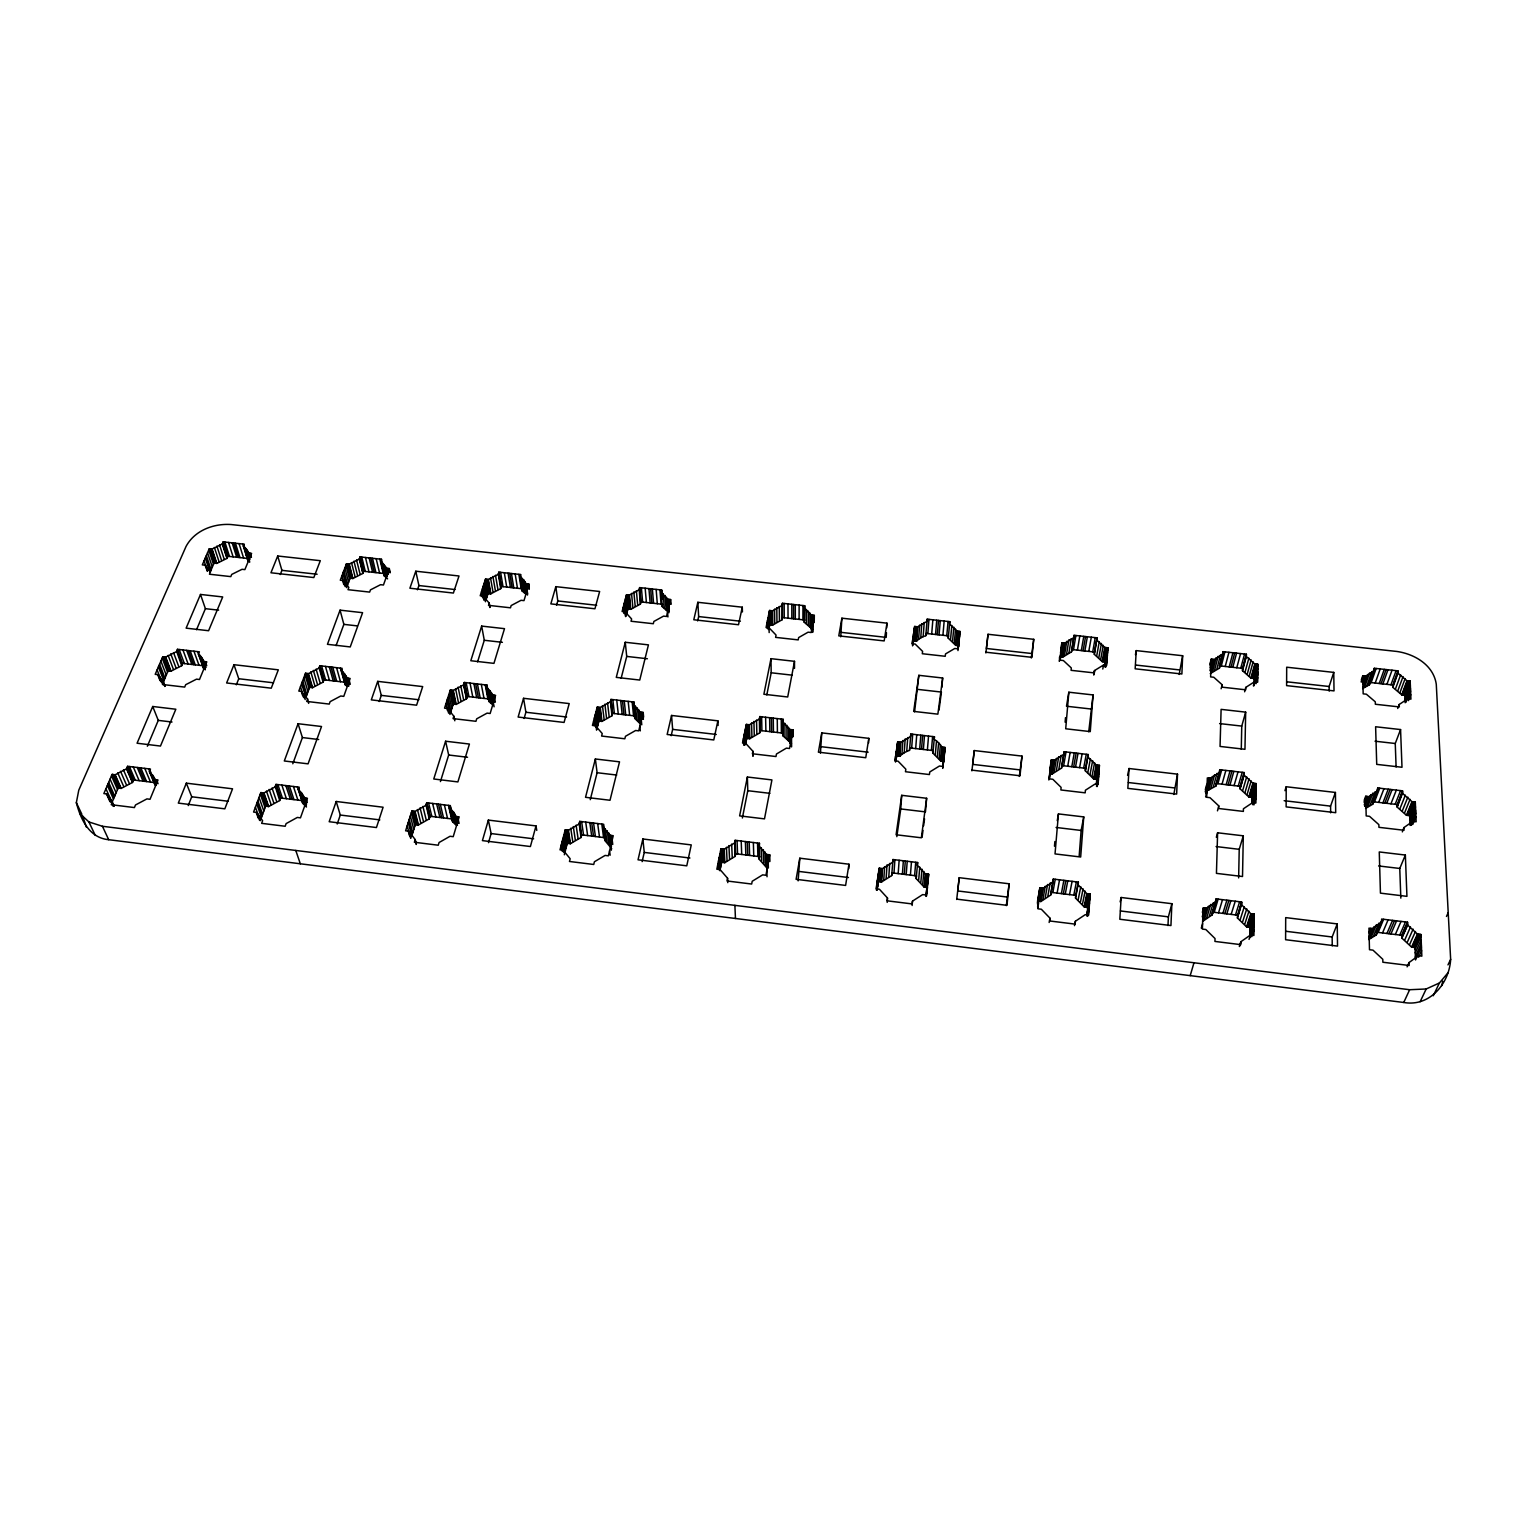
<?xml version="1.0" encoding="UTF-8"?>
<svg xmlns="http://www.w3.org/2000/svg" width="1527" height="1527" viewBox="0 0 1527 1527"><rect width="100%" height="100%" fill="white"/><g stroke="black" fill="none" stroke-linecap="round" stroke-linejoin="round"><path stroke-width="1.5" d="M799.098 619.389L799.136 605.112M798.144 880.869L799.804 858.193L848.955 864.206L848.802 868.634M802.916 619.809L802.973 605.532M1286.211 786.749L1286.135 806.886L1335.705 812.688L1335.419 792.456L1286.211 786.749L1284.951 790.662M812.669 629.487L804.214 622.252L804.5 606.849M804.576 620.344L804.71 605.723L782.416 603.28L781.958 605.532L772.547 610.819L769.551 610.495L766.077 627.521L769.093 627.845L776.06 635.06L775.601 637.37L798.201 639.889L798.64 637.58L808.107 632.178L811.123 632.522L814.311 615.419L811.314 615.095L804.29 607.994L804.71 605.723M806.39 623.741L806.485 609.483M808.298 625.44L808.413 611.182M809.902 627.311L810.016 613.052M811.181 629.334L811.314 615.095M811.639 629.391L811.772 615.133M812.402 632.388L812.803 615.247M812.879 632.083L812.975 622.615M813.757 622.482L813.834 615.362M814.006 621.489L814.063 616.755M814.235 622.539L814.311 615.419M1249.754 937.807L1249.926 927.233L1254.221 914.1L1250.804 913.68L1241.566 904.805L1241.623 901.999L1216.141 898.888L1212.152 914.883L1202.665 921.411L1206.502 908.26L1216.065 901.693L1216.141 898.888M1215.969 784.763L1219.787 769.723L1244.123 772.547L1244.066 775.105L1252.884 783.198L1256.167 783.58L1252.045 797.285L1251.968 802.095L1256.091 788.409M1210.262 673.598L1219.405 668.177L1223.108 651.666L1246.395 654.224L1246.356 656.572L1254.793 663.978L1257.943 664.321L1253.915 682.874L1257.866 668.75M1254.221 914.1L1253.915 935.459L1250.46 935.02L1240.859 941.739L1239.447 946.072M1256.167 783.58L1255.881 803.03L1252.579 802.648L1243.417 808.776L1243.36 811.41L1218.699 808.508L1218.756 805.874L1209.976 797.667L1206.693 797.285L1207.323 777.911L1210.587 778.293L1219.71 772.299L1219.787 769.723M1257.943 664.321L1257.675 682.13L1254.507 681.767L1245.765 687.398L1244.639 691.788M820.438 753.155L821.774 732.884L868.806 738.343L868.596 742.943M1240.859 941.739L1240.802 944.64L1214.938 941.434L1215.034 938.551L1205.834 929.523L1202.398 929.103L1203.085 907.859L1206.502 908.26M1245.765 687.398L1245.708 689.803L1222.115 687.169L1222.173 684.764L1213.755 677.244L1210.625 676.9L1211.197 659.168L1214.309 659.511L1223.032 654.014L1223.108 651.666M1243.302 835.823L1242.52 876.517L1216.446 873.368L1217.611 832.788L1243.302 835.823L1239.218 849.317L1238.645 877.91M1245.669 712.136L1244.963 749.299L1220.054 746.436L1221.104 709.368L1245.669 712.136L1241.756 726.088L1241.279 749.242M1249.926 927.233L1246.528 926.813L1237.404 917.975L1241.623 901.999M1252.045 797.285L1248.8 796.903L1240.077 788.848L1240.134 786.29L1216.007 783.485M1253.972 678.446L1250.88 678.103L1242.501 670.735L1242.558 668.387L1219.462 665.829M840.728 636.835L841.892 618.187L886.958 623.15L886.71 627.883M1208.945 778.102L1205.261 791.826L1215.931 786.042L1216.007 783.885M1167.983 925.553L1168.384 916.849L1171.877 903.698L1121.162 897.494L1120.15 901.884M1173.824 794.498L1177.508 774.151L1129.045 768.52L1127.575 775.392M1179.168 674.438L1182.661 655.732L1136.26 650.617L1135.439 654.663M1171.877 903.698L1170.942 925.553L1119.825 919.254L1121.162 897.494M1177.508 774.151L1176.649 794.078L1127.842 788.371L1129.045 768.52M1182.661 655.732L1181.879 673.999L1135.153 668.807L1136.26 650.617M886.462 632.636L886.194 637.37L841.511 632.407M876.498 890.279L876.88 883.656M876.899 888.943L877.414 880.106M877.872 876.88L877.128 890.165L878.388 881.537L881.652 881.938L891.692 875.582L892.073 872.871L916.524 875.868L916.162 878.579L924.179 887.168L927.462 887.569L926.355 896.234L927.576 882.988M877.643 886.633L878.407 873.349M878.14 883.121L879.151 868.233L882.453 868.634L892.589 862.259L892.971 859.529L917.651 862.526L916.162 878.579M878.903 881.594L879.667 868.29M880.029 881.728L880.812 868.424M881.155 881.881L881.938 868.558M881.652 881.938L882.453 868.634M883.77 879.934L884.591 866.63M886.156 878.197L886.996 864.874M895.318 760.675L895.624 756.094M895.509 762.03L896.311 751.379M895.776 761.4L896.998 746.684M887.206 902.4L887.492 898.01L879.457 889.268L876.116 888.848L879.151 868.233M888.809 876.746L889.687 863.404M896.578 757.277L897.475 743.458M896.101 760.484L897.685 741.988L900.854 742.351L910.493 736.529L910.836 734.029L934.448 736.758L932.902 753.097L940.613 760.942L943.762 761.305L943.571 762.756M897.284 755.884L898.181 742.046M898.353 755.999L899.269 742.179M899.441 756.132L900.357 742.294M891.692 875.582L892.971 859.529M896.788 755.827L899.918 756.189L900.854 742.351M899.918 756.189L901.923 754.357L902.877 740.519M893.982 873.1L894.898 859.758M901.923 754.357L904.213 752.773L905.167 738.934M900.758 808.947L901.713 795.319L926.641 798.277L925.457 811.887L900.758 808.947L896.826 836.662M912.421 644.127L912.745 639.393M912.535 645.883L913.585 633.724M914.463 627.826L913.031 644.986L914.654 626.471L917.689 626.814L926.87 621.451L927.194 619.179L949.832 621.661L948.229 638.171L955.654 645.348L958.67 645.692L958.498 647.028L960.063 631.491L957.009 631.147L949.527 623.951L949.832 621.661M914.119 640.748L915.131 626.528M898.181 873.616L899.136 860.274M904.213 752.773L906.733 751.437L907.725 737.579M915.15 640.863L916.162 626.643M916.181 640.977L917.212 626.757M913.642 640.691L916.658 641.035L917.689 626.814M906.733 751.437L909.481 750.387L910.836 734.029M1050.786 893.696L1053.286 879.056L1078.348 882.11L1078.138 884.877L1086.785 893.619L1090.163 894.039L1086.804 916.028L1089.534 902.877M1060.062 656.934L1062.639 657.221L1071.534 651.819L1074.092 635.308L1097.035 637.828L1096.863 640.137L1104.823 647.448L1107.915 647.792L1104.937 666.306L1107.609 652.144M1090.163 894.039L1088.656 915.074L1085.258 914.654L1075.371 921.258L1074.493 925.629M1096.214 765.027L1099.44 765.39L1098.066 784.573L1094.802 784.191L1085.392 790.242L1085.182 792.837L1060.883 789.974L1061.112 787.398L1052.847 779.285L1049.622 778.904L1051.339 759.816L1054.546 760.179L1063.937 754.281L1064.147 751.742L1088.121 754.51L1087.93 757.048L1096.214 765.027L1093.542 778.789L1096.749 779.152L1096.405 783.905L1099.096 770.162M1107.915 647.792L1106.655 665.352L1103.544 665.008L1094.535 670.544L1093.809 674.571M916.658 641.035L918.567 639.355L919.617 625.135M902.381 874.131L903.373 860.789M911.657 748.115L912.688 734.258M918.567 639.355L920.743 637.885L921.793 623.665M914.578 711.849L918.834 675.316L942.674 678.007L941.835 687.379M904.289 874.36L905.301 861.037M920.743 637.885L923.148 636.664L924.236 622.443M1075.371 921.258L1075.142 924.121L1049.698 920.972L1049.946 918.128L1041.338 909.233L1037.959 908.813L1039.83 887.874L1043.189 888.294L1053.038 881.823L1053.286 879.056M1094.535 670.544L1094.363 672.911L1071.095 670.334L1071.305 667.948L1063.384 660.542L1060.272 660.198L1061.857 642.714L1064.93 643.039L1073.882 637.618L1074.092 635.308M1083.75 816.907L1080.677 857.01L1055.023 853.917L1058.44 813.91L1083.75 816.907L1081.135 830.459L1079.15 856.284M1093.065 694.938L1090.259 731.605L1065.712 728.78L1068.843 692.208L1093.065 694.938L1088.732 731.777M906.198 874.608L907.229 861.266M915.685 748.574L916.734 734.716M923.148 636.664L925.782 635.69L927.194 619.179M1087.434 907.248L1084.094 906.828L1075.523 898.124L1075.752 895.376L1050.9 892.322L1050.671 895.07L1040.899 901.522L1037.577 901.102L1039.83 887.874M1093.542 778.789L1085.334 770.83L1085.525 768.31L1061.78 765.561L1061.57 768.081L1052.256 773.96L1049.564 773.655M1105.262 661.955L1102.208 661.611L1094.325 654.339L1094.496 652.029L1071.725 649.509M927.843 633.61L928.97 619.37M919.693 749.051L920.8 735.193M910.416 875.124L911.466 861.782M921.525 749.261L922.632 735.403M931.699 634.029L932.863 619.79M923.358 749.471L924.484 735.613M912.134 905.492L912.497 901.121L922.671 894.593L926.011 894.994L928.702 874.284L925.362 873.883L917.288 865.275L917.651 862.526M914.616 875.639L915.723 862.297M935.555 634.468L936.738 620.229M927.385 749.929L928.55 736.09M937.311 634.659L938.513 620.42M939.067 634.85L940.269 620.611M918.643 880.392L919.788 867.088M1054.47 846.206L1054.871 841.53M1065.121 722.176L1065.502 717.633M931.413 750.406L932.615 736.548M920.819 882.453L921.984 869.149M942.923 635.27L944.163 621.031M922.671 884.725L923.854 871.421M935.288 754.758L936.509 740.919L934.123 739.259L934.448 736.758M924.179 887.168L925.362 873.883M946.778 635.709L948.057 621.47M924.694 887.225L925.896 873.94M937.368 756.628L938.628 742.809L936.509 740.919M925.82 887.359L927.023 874.074M1059.471 658.252L1059.585 656.896M926.087 896.406L926.698 889.802M926.946 887.511L928.168 874.227M926.813 892.703L928.702 874.284M939.162 758.69L940.422 744.871L938.628 742.809M950.519 639.698L951.836 625.478M940.613 760.942L941.892 747.123L940.422 744.871M941.09 761L942.388 747.18M952.524 641.416L953.86 627.196M942.178 761.114L943.476 747.314M954.241 643.306L955.597 629.086M942.789 767.566L944.583 747.428M942.77 768.386L944.889 748.955M943.762 761.305L945.079 747.486L941.892 747.123M955.654 645.348L957.009 631.147M956.131 645.406L957.486 631.205M957.162 645.52L958.536 631.319M958.192 645.635L959.586 631.434M957.963 650.597L959.49 635.805M1006.312 905.606L1009.137 883.789L959.223 877.681L956.704 899.479M1019.33 776.422L1022.002 756.094L974.264 750.559L971.916 770.868M1031.279 658.003L1033.741 639.317L988.026 634.278L985.869 652.964M1009.137 883.789L1006.98 905.339L956.685 899.136M1022.002 756.094L1020.017 775.754L971.935 770.142M1033.741 639.317L1031.928 657.335L985.888 652.22M959.223 877.681L957.715 890.947L1007.171 897.036M974.264 750.559L972.68 764.378L1019.998 769.894M988.026 634.278L986.385 648.479L1031.737 653.518M945.079 747.486L942.636 766.401L939.429 766.02L929.752 771.975L929.409 774.552L905.473 771.727L905.835 769.188L898.105 761.19L894.917 760.828L897.685 741.988M960.063 631.491L957.811 648.822L954.757 648.479L945.518 653.938L945.213 656.286L922.289 653.728L922.613 651.38L915.169 644.07L912.115 643.745L914.654 626.471M912.497 901.121L912.115 903.927L887.092 900.815L887.492 898.01M926.641 798.277L921.354 837.789L896.101 834.754L901.713 795.319M942.674 678.007L937.864 714.159L913.68 711.391L918.834 675.316M932.902 753.097L933.226 750.616L909.825 747.906L909.481 750.387M948.229 638.171L948.534 635.9L926.106 633.419L925.782 635.69M922.06 837.35L922.995 830.402M923.606 825.783L924.541 818.835M939.029 710.074L941.415 692.075L917.765 689.383M848.955 864.206L845.614 885.431L796.101 879.323L799.804 858.193M868.806 738.343L865.752 757.716L818.396 752.181L821.774 732.884M886.958 623.15L884.171 640.92L838.781 635.881L841.892 618.187M1059.204 661.229L1059.853 657.183M1060.502 653.136L1061.857 642.714M1059.776 659.511L1062.334 642.752M1059.662 660.867L1060.941 652.793M1061.112 657.049L1063.384 642.867M1062.162 657.183L1064.453 643.001M1062.639 657.221L1064.93 643.039M1064.472 655.522L1066.762 641.34M1066.59 654.052L1068.9 639.851M1049.698 770.486L1051.339 759.816M1068.957 652.812L1071.286 638.61M1049.774 771.44L1050.9 764.569M1048.973 778.484L1051.836 759.873M1048.839 779.973L1050.347 770.83M1050.671 773.769L1052.943 760.007M1071.534 651.819L1074.054 635.671M1051.759 773.903L1054.05 760.122M1052.256 773.96L1054.546 760.179M1073.5 649.7L1075.886 635.499M1054.164 772.108L1056.474 758.327M1068.843 692.208L1066.495 706.237L1090.488 708.948M1056.379 770.505L1058.707 756.705M1077.413 650.139L1079.818 635.938M1058.86 769.15L1061.208 755.35M1037.425 902.724L1039.696 889.497M1037.482 904.079L1039.372 893.085M1038.093 901.178L1040.364 887.95M1037.616 906.523L1039.047 896.673M1061.742 765.943L1064.147 751.742M1081.326 650.578L1083.769 636.358M1037.673 907.935L1038.436 903.545M1061.57 768.081L1064.033 753.002M1039.238 901.312L1041.509 888.084M1083.101 650.769L1085.563 636.568M1063.632 765.771L1066.018 751.971M1040.383 901.445L1042.674 888.237M1040.899 901.522L1043.189 888.294M1084.876 650.96L1087.358 636.759M1042.922 899.498L1045.232 886.252M1057.257 820.686L1058.44 813.91M1067.717 766.249L1070.141 752.448M1045.232 897.723L1047.56 884.477M1088.789 651.399L1091.309 637.198M1047.827 896.254L1050.194 882.988M1071.801 766.726L1074.244 752.926M1092.721 651.838L1095.241 637.637M1050.671 895.07L1053.076 881.384M1073.653 766.936L1076.134 753.135M1094.458 652.392L1097.035 637.828M1094.325 654.339L1096.959 638.992M1052.847 892.57L1055.233 879.285M1075.504 767.146L1078.005 753.345M1096.71 655.885L1099.268 641.684M1093.79 674.934L1094.515 670.907M1049.144 922.48L1049.946 918.128M1098.829 657.622L1101.425 643.44M1079.589 767.623L1082.128 753.823M1057.104 893.085L1059.547 879.819M1100.681 659.53L1103.277 645.367M759.453 843.267L758.938 845.958L766.459 854.433L769.742 854.834L765.943 875.257L762.641 874.856L752.2 881.27L751.666 884.038L727.024 880.984L727.577 878.235L720.095 869.607L716.831 869.207L720.973 848.878L724.218 849.279L734.602 842.98L735.136 840.308L759.453 843.267L759.263 859.357L766.726 867.794L768.348 868.004L768.1 854.643M783.084 719.274L782.607 721.737L789.879 729.486L793.009 729.849L789.535 748.497L786.386 748.135L776.46 754.014L775.983 756.533L752.391 753.765L752.906 751.246L745.691 743.363L742.542 743L746.321 724.428L749.452 724.791L759.32 719.045L759.816 716.583L783.084 719.274L782.95 734.411M1102.208 661.611L1104.823 647.448M1102.685 661.668L1105.3 647.486M1083.674 768.1L1086.251 754.3M1103.735 661.783L1106.369 647.62M1102.78 669.036L1103.544 665.008M1061.38 893.6L1063.861 880.335M1104.784 661.897L1107.438 647.734M1085.43 769.57L1088.121 754.51M1105.166 663.31L1107.819 649.147M1085.334 770.83L1087.949 756.648M1105.109 667.299L1107.38 655.159M1105.663 665.982L1107.19 657.908M1063.307 893.849L1065.808 880.583M1105.834 666.994L1106.96 660.943M791.482 743.534L782.721 735.632L783.179 733.17L760.122 730.498L759.816 716.583M804.214 622.252L804.634 620L782.511 617.557L782.072 619.79L772.738 625.058L769.761 624.734L769.551 610.495M1087.835 772.509L1090.431 758.728M1065.254 894.078L1067.774 880.812M794.498 661.325L787.703 696.98L763.882 694.251L770.982 658.671L794.498 661.325L794.498 668.368M1090.049 774.418L1092.664 760.637M76.35 802.668L78.774 790.165L186.046 546.437C194.616 530.442 213.57 523.379 230.997 524.524L1396.823 651.456C1414.594 653.976 1433.529 665.104 1436.277 684.268L1450.65 959.376C1449.314 983.503 1429.749 1007.095 1403.752 1002.476L108.684 839.697C89.31 837.922 80.607 819.331 76.35 802.668L81.847 814.254M1091.958 776.518L1094.611 762.756M1069.53 894.612L1072.088 881.346M1094.038 778.846L1096.71 765.084M1095.145 778.961L1097.818 765.218M1096.252 779.094L1098.944 765.332M1073.805 895.127L1076.401 881.862M1096.634 780.641L1099.44 765.39M1096.501 786.386L1098.867 773.464M1096.844 785.603L1098.638 776.46M1075.714 895.795L1078.348 882.11M1097.054 786.615L1098.409 779.763M742.37 818.014L747.791 790.7L747.371 777.014L771.918 779.915L764.493 818.873L739.622 815.876L747.371 777.014M766.802 694.938L771.192 672.777L770.982 658.671M720.973 848.878L721.641 862.259L724.867 862.66L735.155 856.399L735.69 853.727L759.778 856.666M746.321 724.428L746.76 738.324L749.852 738.667L759.644 732.941L760.122 730.498M1075.523 898.124L1078.253 883.503M1441.793 985.602L1442.671 981.155M1078.119 899.957L1080.772 886.729M1080.448 902.056L1083.101 888.829M719.923 870.753L721.641 862.259M746.76 738.324L745.825 742.924L745.386 729.047M768.921 628.952L769.761 624.734M1082.433 904.347L1085.124 891.138M1084.094 906.828L1086.785 893.619M1084.609 906.885L1087.319 893.696M1085.754 907.038L1088.484 893.829M1086.919 907.172L1089.648 893.982M1087.319 908.87L1090.049 895.662M1087.052 912.44L1089.801 899.269M1087.472 914.921L1089.305 906.16M1087.663 916.353L1089.037 909.787M717.881 720.839L713.777 739.946L667.146 734.487L671.556 715.457L717.881 720.839L718.11 725.459M742.275 607.192L738.514 624.734L693.792 619.771L697.839 602.306L742.275 607.192L742.427 611.945M642.123 861.629L644.26 852.41L642.867 838.991L691.254 844.908L686.768 865.828L638.038 859.816L642.867 838.991M671.174 735.69L672.643 729.372L671.556 715.457M697.648 620.916L698.66 616.564L697.839 602.306M633.934 702.038L633.323 704.462L640.118 712.116L643.191 712.479L638.725 730.86L635.614 730.498L625.459 736.3L624.829 738.782L601.619 736.052L602.249 733.571L595.53 725.802L592.438 725.44L597.21 707.135L600.283 707.497L610.38 701.809L611.01 699.404L633.934 702.038L634.392 706.696M661.649 590.014L661.096 592.247L667.681 599.252L670.639 599.577L666.535 616.45L663.558 616.125L653.88 621.451L653.308 623.722L631.033 621.241L631.624 618.969L625.097 611.85L622.119 611.525L626.509 594.709L629.448 595.034L639.088 589.823L639.66 587.609L661.649 590.014L661.974 594.098M604.768 840.404L605.417 837.769L581.692 834.849L581.023 837.502L570.487 843.668L567.3 843.267L565.219 829.829L568.426 830.211L579.077 824.026L579.745 821.373L603.68 824.294L604.768 840.404L611.716 848.726M638.916 709.94L640.271 723.855L634.736 718.415L635.327 715.991L612.594 713.357L611.01 699.404M666.516 597.248L667.585 611.525L662.203 606.543L662.756 604.31L640.939 601.905L639.66 587.609M1210.186 663.214L1211.197 659.168M1210.128 664.589L1211.159 660.542M1210.167 665.276L1211.674 659.225M1210.033 667.623L1211.045 663.577M1209.938 670.658L1212.762 659.34M1210.758 671.575L1213.831 659.454M1210.739 673.655L1214.309 659.511M590.262 799.671L597.114 772.719L595.358 758.976L619.523 761.839L610.017 800.263L585.528 797.304L595.358 758.976M621.145 678.274L626.719 656.419L625.268 642.275L648.441 644.871L639.756 680.049L616.278 677.377L625.268 642.275M597.21 707.135L598.928 721.068L601.962 721.412L611.983 715.762L612.594 713.357M626.509 594.709L627.902 609.006L630.823 609.33L640.386 604.119L640.939 601.905M1212.495 671.937L1216.084 657.774M1214.538 670.429L1218.145 656.286M1216.847 669.17L1220.474 655.007M1219.462 666.211L1223.089 652.029M1219.405 668.177L1223.07 652.831M1221.276 666.039L1224.921 651.857M564.341 854.776L567.3 843.267M598.928 721.068L596.561 730.154L594.824 716.258M627.902 609.006L626.089 616.049L624.658 601.772M565.219 829.829L560.008 849.852L563.234 850.253L570.163 858.747L569.476 861.476L593.736 864.473L594.404 861.762L605.112 855.425L608.357 855.826L613.243 835.708L610.017 835.307L603.031 826.947M1225.227 666.478L1228.93 652.315M1221.123 688.772L1222.173 684.764M1229.197 666.917L1232.919 652.754M1231.01 667.108L1234.751 652.945M1232.804 667.318L1236.565 653.136M1236.775 667.757L1240.573 653.575M1205.337 789.574L1206.559 785.012M1205.834 790.604L1207.055 786.042M1205.776 792.112L1207.017 787.569M1205.738 793.639L1206.96 789.077M1206.387 791.94L1210.071 778.236M1205.624 796.96L1206.845 792.418M1206.884 791.998L1210.587 778.293M1240.745 668.196L1244.581 654.033M1208.716 790.127L1212.419 776.403M535.996 825.916L530.403 846.531L482.417 840.613L488.354 820.094L535.996 825.916L536.779 830.402M1242.558 668.75L1246.395 654.224M1242.539 669.551L1246.376 655.407M1242.501 670.735L1246.356 656.209M1210.854 788.486L1214.576 774.762M1213.278 787.111L1217.019 773.387M1245.001 672.281L1248.876 658.137M1215.931 786.042L1219.729 771.898M1247.254 674.056L1251.147 659.912M1217.897 783.695L1221.676 769.952M1249.22 676.003L1253.133 661.859M1250.88 678.103L1254.793 663.978M1251.357 678.16L1255.289 664.035M1222.039 784.191L1225.857 770.429M1252.426 678.274L1256.358 664.15M1253.495 678.389L1257.446 664.264M1217.477 810.837L1218.756 805.874M1253.953 679.82L1257.904 665.696M1253.381 685.795L1254.507 681.767M1226.181 784.668L1230.037 770.925M1253.877 685.852L1257.828 671.804M1254.965 683.275L1257.809 673.197M1255.518 682.645L1257.79 674.59M1256.034 683.695L1257.733 677.644M1228.052 784.878L1231.945 771.135M1229.941 785.107L1233.835 771.364M1216.332 837.273L1217.611 832.788M488.506 842.656L491.121 833.57L488.354 820.094M524.105 718.473L525.899 712.25L523.551 698.297L569.208 703.584L564.074 722.443L518.13 717.06L523.551 698.297M556.572 605.246L557.794 600.951L555.828 586.654L599.634 591.483L594.938 608.777L550.846 603.89L555.828 586.654M1234.083 785.584L1238.034 771.841M1238.244 786.061L1242.214 772.318M1202.36 912.306L1203.62 907.916M1202.245 916.83L1204.803 908.05M1240.115 786.691L1244.123 772.547M1240.096 787.569L1244.085 773.826M1240.077 788.447L1244.085 774.704M1240.077 788.848L1244.066 775.105M1203.41 916.963L1205.967 908.202M1201.291 928.111L1202.57 923.759M1204.574 919.349L1208.43 906.198M1242.673 790.547L1246.7 776.823M1206.826 917.574L1210.701 904.404M1190.201 975.638L1193.98 962.773M1245.02 792.475L1249.067 778.751M1209.365 916.066L1213.24 902.896M1247.063 794.594L1251.147 780.889M1212.19 913.47L1216.141 899.327M1212.171 914.444L1216.084 901.254M1212.152 914.883L1216.065 901.693M1214.194 912.325L1218.126 899.136M1248.8 796.903L1252.884 783.198M1249.315 796.96L1253.4 783.256M1250.422 797.094L1254.526 783.389M416.356 844.049L415.21 839.583L408.797 831.203L405.609 830.803L411.87 811.066L415.039 811.448L425.918 805.34L426.739 802.725L450.293 805.607L449.511 808.222L453.443 811.925L456.516 825.458L452.603 821.755L449.892 806.905M463.635 684.84L453.29 690.433L450.274 690.089L453.233 704.062L456.229 704.405L466.479 698.832L463.635 684.84L464.38 682.454L486.96 685.069L486.235 687.455L490.072 690.853L492.687 704.825L488.888 701.447L488.621 694.766M520.592 574.534L519.924 576.729L523.627 579.84L525.88 594.156L522.196 591.044L522.845 588.849L501.333 586.483L498.909 572.148L520.592 574.534L521.451 581.004M1251.548 797.209L1255.652 783.523M1252.025 798.774L1256.148 785.088M1218.527 912.86L1222.516 899.67M1252.598 803.145L1256.034 791.75M1252.579 804.653L1256.015 793.277M1253.247 803.889L1255.996 794.784M1253.877 804.958L1255.938 798.144M1222.879 913.394L1226.887 900.205M1224.845 913.623L1228.872 900.434M1226.811 913.871L1230.857 900.682M440.425 781.576L448.671 755.006L445.598 741.225L469.419 744.05L457.89 781.919L433.763 778.999L445.598 741.225M477.588 661.859L484.288 640.271L481.654 626.089L504.502 628.666L493.946 663.367L470.812 660.733L481.654 626.089M411.87 811.066L415.325 824.58L418.455 824.962L429.221 818.892L430.041 816.277L426.739 802.725M466.479 698.832L467.224 696.446L464.38 682.454M498.909 572.148L498.222 574.343L488.373 579.497L485.471 579.172L488.029 593.488L490.911 593.793L500.665 588.678L501.333 586.483M1231.144 914.406L1235.248 901.216M415.21 839.583L414.371 842.255L438.249 845.214L439.07 842.522L450.026 836.281L453.214 836.681L459.169 816.85L455.981 816.468L453.443 811.925M450.274 690.089L444.548 708.146L447.583 708.509L453.824 716.163L453.061 718.606L475.947 721.298L476.691 718.835L487.094 713.128L490.148 713.491L495.588 695.339L492.553 694.995L490.072 690.853M485.471 579.172L480.203 595.759L483.143 596.084L489.213 603.108L488.506 605.36L510.476 607.803L511.163 605.551L521.051 600.302L523.99 600.626L528.991 583.963L526.071 583.638L523.627 579.84M1235.496 914.94L1239.638 901.751M415.325 824.58L411.756 835.918L408.263 822.442M453.233 704.062L449.969 714.445L446.972 700.492M488.029 593.488L485.834 600.435L483.257 586.139M1237.462 915.608L1241.604 902.438M1237.443 916.582L1241.585 903.411M1237.404 917.975L1241.566 904.366M1240.134 919.846L1244.314 906.694M1242.577 921.964L1246.795 908.813M1244.734 924.293L1248.971 911.161M1239.447 946.53L1240.84 942.197M1246.528 926.813L1250.804 913.68M1247.063 926.87L1251.338 913.757M1248.227 927.023L1252.503 913.89M1249.41 927.156L1253.686 914.043M1329.196 691.12L1329.139 686.501L1333.758 672.395L1286.688 667.204L1286.612 685.623L1334.025 690.891L1333.758 672.395M1249.907 928.874L1254.201 915.761M1249.849 932.501L1254.144 919.407M1249.792 936.146L1254.087 923.072M1249.029 939.372L1254.068 924.732M1250.46 937.292L1254.049 926.412M1251.835 936.605L1253.991 930.077M337.219 823.988L340.292 815.036L336.188 801.484L383.105 807.229L376.444 827.539L329.183 821.717L336.188 801.484M379.173 701.523L381.273 695.377L377.703 681.366L422.693 686.596L416.585 705.188L371.309 699.881L377.703 681.366M417.444 589.785L418.913 585.547L415.783 571.213L458.997 575.984L453.385 593.049L409.904 588.219L415.783 571.213M1361.34 679.897L1362.733 675.869L1365.901 676.213L1374.376 670.639L1374.3 668.272L1397.949 670.868L1398.026 673.254L1406.978 680.756L1410.165 681.099L1410.929 699.156L1407.722 698.793L1399.228 704.481L1397.72 708.49M1361.13 681.977L1363.229 675.927M1362.218 682.092L1364.317 676.041M1363.306 682.206L1365.405 676.175M1363.096 684.287L1365.901 676.213M1367.581 674.476L1362.657 688.582L1369.414 684.764L1374.376 670.639M1364.642 687.055L1369.566 672.949M1366.894 685.776L1371.838 671.67M1369.356 682.779L1374.3 668.272M1369.375 683.581L1374.338 669.456M1369.395 684.401L1374.376 670.277M1371.17 682.607L1376.151 668.463M1330.666 812.841L1330.571 806.122L1335.419 792.456M1375.197 683.046L1380.217 668.921M381.502 559.264L380.719 561.421L386.426 568.254L389.309 568.578L383.449 585.013L380.567 584.688L370.45 589.88L369.649 592.094L348.003 589.689L348.824 587.456L343.174 580.527L340.292 580.222L346.419 563.845L349.282 564.15L359.322 559.073L360.124 556.916L381.502 559.264L382.342 563.692M302.022 793.448L304.312 797.915L307.423 798.297L300.456 817.842L297.307 817.441L286.122 823.607L285.167 826.26L261.632 823.339L262.625 820.705L256.708 812.44L253.577 812.059L260.85 792.589L263.961 792.971L275.089 786.959L276.043 784.382L299.254 787.207L298.319 789.783L302.022 793.448L306.431 807.019L302.747 803.374L298.777 788.486M303.93 697.591L301.812 691.464L298.815 691.101L305.476 673.292L308.454 673.636L319.009 668.12L319.887 665.753L342.143 668.33L341.285 670.697L343.251 672.262L347.106 686.291L345.159 684.726L345.865 682.741M387.591 578.848L384.117 575.774L384.499 574.686M1379.225 683.485L1384.264 669.36M1381.057 683.695L1386.115 669.57M1382.889 683.905L1387.967 669.761M1386.917 684.344L1392.032 670.219M292.802 763.767L302.403 737.56L298.07 723.722L321.529 726.508L308.072 763.844L284.308 760.98L298.07 723.722M336.055 645.654L343.861 624.371L340.063 610.151L362.586 612.69L350.237 646.933L327.446 644.318L340.063 610.151M260.85 792.589L265.622 806.18L268.695 806.542L279.708 800.549L280.663 797.991L276.043 784.382M305.476 673.292L309.657 687.303L312.615 687.646L323.075 682.149L323.934 679.801L319.887 665.753M346.419 563.845L350.084 578.179L352.928 578.504L362.872 573.427L363.674 571.27L360.124 556.916M1390.944 684.783L1396.098 670.658M1392.796 685.356L1397.949 670.868M1392.815 686.177L1397.988 672.052M1410.165 681.099L1404.859 695.186L1401.71 694.842L1392.853 687.36L1398.026 672.873M302.728 693.602L307.595 699.003L306.698 701.427L329.24 704.081L330.118 701.657L340.75 696.007L343.766 696.369L350.141 678.484L347.144 678.122L343.251 672.262M1395.468 688.944L1400.66 674.839M260.239 820.686L265.622 806.18M309.657 687.303L305.858 697.553L301.64 683.562M350.084 578.179L346.591 587.59L342.888 573.274M1397.835 690.738L1403.046 676.633M1399.915 692.704L1405.164 678.599M1401.71 694.842L1406.978 680.756M1402.206 694.9L1407.474 680.794M1403.294 695.014L1408.562 680.927M1364.241 800.186L1365.711 796.292L1369.013 796.674L1377.869 790.585L1377.793 787.989L1402.511 790.833L1402.607 793.448L1411.979 801.656L1415.3 802.038L1416.14 821.774L1412.78 821.373L1403.905 827.596L1402.34 831.891M1364.031 802.19L1366.226 796.35M1404.363 695.129L1409.669 681.042M1364.432 804.271L1367.352 796.483M1404.916 696.579L1410.223 682.493M1364.355 805.073L1365.825 801.179M1364.814 806.371L1368.497 796.617M1405.05 699.671L1410.356 685.585M1365.329 806.428L1369.013 796.674M1370.769 794.746L1365.596 808.413L1372.658 804.271L1377.869 790.585M1410.49 688.677L1405.164 702.744L1404.859 695.186M1405.985 702.153L1410.547 690.089M1407.57 699.538L1410.604 691.502M1367.658 806.752L1372.849 793.086M1408.448 700.626L1410.738 694.613M1370.024 805.359L1375.216 791.692M1372.601 802.076L1377.793 787.989M1372.62 802.973L1377.831 789.287M1396.098 766.955L1395.258 743.496L1400.564 729.562L1375.617 726.757L1376.724 764.378L1401.996 767.26L1400.564 729.562M1372.639 803.87L1377.869 790.184M1374.491 801.904L1379.721 788.218M1378.69 802.381L1383.977 788.695M1382.908 802.878L1388.215 789.192M1332.25 945.824L1332.155 936.986L1337.232 923.911L1285.696 917.612L1285.6 939.716L1337.537 946.11L1337.232 923.911M1384.817 803.107L1390.143 789.421M1386.726 803.317L1392.07 789.631M1390.944 803.813L1396.327 790.127M1395.144 804.309L1400.583 790.623M188.222 805.588L191.734 796.77L186.332 783.16L232.543 788.81L224.832 808.833L178.315 803.107L186.332 783.16M236.341 684.802L238.746 678.732L233.975 664.703L278.315 669.838L271.252 688.181L226.626 682.97L233.975 664.703M280.262 574.534L281.922 570.354L277.704 556L320.307 560.695L313.818 577.55L270.947 572.778L277.704 556M1415.3 802.038L1409.726 815.666L1406.424 815.284L1397.167 807.115L1402.511 790.833M1397.071 804.92L1402.53 791.253M1397.11 805.817L1402.549 792.15M1397.167 807.115L1402.588 793.047M1399.877 808.852L1405.355 795.185M1402.359 810.799L1407.856 797.151M1404.554 812.956L1410.07 799.308M1406.424 815.284L1411.979 801.656M1406.94 815.342L1412.494 801.713M1408.066 815.475L1413.639 801.847M1409.211 815.609L1414.785 801.98M1409.784 817.193L1415.357 803.565M1409.917 820.553L1415.51 806.943M1410.051 823.931L1415.644 810.322M1415.72 811.868L1410.108 825.458L1409.726 815.666M1410.967 825.057L1415.777 813.414M155.639 784L155.124 785.279L149.417 771.631L150.467 769.074L127.619 766.306L126.531 768.825L132.429 782.492L121.206 788.409L118.152 788.047L112.12 774.399L115.174 774.781L126.531 768.825M160.507 680.775L158.159 674.667L155.2 674.323L162.778 656.744L165.718 657.087L176.483 651.628L177.476 649.299L199.407 651.838L198.434 654.167L200.304 655.713L205.343 669.78L203.492 668.234L199.636 655.007M222.331 544.013L212.1 549.033L209.275 548.727L214.028 563.081L216.834 563.406L226.989 558.386L222.331 544.013L223.247 541.875L244.339 544.204L243.442 546.342L245.255 547.754L249.722 562.127L247.928 560.714L243.9 545.273M1411.196 825.248L1412.78 821.373M1412.723 824.561L1415.93 816.811M1368.898 932.711L1370.692 928.359M1370.082 932.844L1371.895 928.492M1368.822 937.273L1372.429 928.569L1381.706 921.907L1381.611 919.044L1407.512 922.193L1407.608 925.057L1401.862 938.132L1411.578 947.103L1415.033 947.523L1420.931 934.505L1417.438 934.066L1407.608 925.057M1374.262 926.469L1368.822 939.544L1376.209 934.982L1381.706 921.907M1370.979 937.712L1376.438 924.637M1400.832 898.143L1399.763 868.462L1405.355 855.044L1379.263 851.951L1380.446 893.142L1406.94 896.349L1405.355 855.044M1373.441 936.204L1378.919 923.11M1376.132 932.596L1378.881 926.049M1381.668 920.476L1376.209 934.982M1376.19 934.543L1381.687 921.449M147.356 746.226L158.274 720.381L152.719 706.486L175.834 709.234L160.469 746.054L137.067 743.229L152.719 706.486M196.544 629.697L205.401 608.681L200.495 594.442L222.694 596.942L208.588 630.727L186.122 628.151L200.495 594.442M132.429 782.492L133.498 779.973L127.619 766.306M162.778 656.744L168.123 670.792L171.043 671.136L181.713 665.696L182.686 663.386L204.446 665.906M226.989 558.386L227.886 556.267L223.247 541.875M1378.118 932.405L1383.634 919.292M1382.527 932.94L1388.081 919.846M112.063 802.343L118.152 788.047M162.549 683.905L168.123 670.792M214.028 563.081L210.077 572.377L205.267 558.042M112.12 774.399L103.855 793.582L106.947 793.964L112.349 802.114L111.242 804.71L134.414 807.573L135.502 804.977L146.936 798.888L150.028 799.289L157.987 780.011L154.914 779.629L149.417 771.631M158.159 674.667L163.484 682.111L162.473 684.497L184.691 687.093L185.683 684.707L196.525 679.152L199.503 679.496L206.794 661.84L203.835 661.496L200.304 655.713M1386.936 933.474L1392.529 920.38M1388.94 933.722L1394.552 920.628M209.275 548.727L202.327 564.895L205.152 565.2L210.402 572.033L209.466 574.228L230.806 576.614L231.722 574.419L242.029 569.304L244.874 569.609L251.592 553.385L248.748 553.079L245.255 547.754M1390.944 933.97L1396.575 920.876M1395.334 934.505L1401.023 921.411M1399.763 935.058L1405.489 921.964M1401.862 938.132L1401.767 935.288L1407.512 922.193M1401.767 935.746L1407.512 922.652M1401.805 936.719L1407.55 923.625M1401.843 937.693L1407.589 924.618M1404.725 940.04L1410.49 926.965M1407.302 942.178L1413.124 929.122M1409.612 944.545L1415.453 931.508M1411.578 947.103L1417.438 934.066M1412.112 947.179L1417.991 934.142M1413.296 947.313L1419.175 934.276M1414.498 947.465L1420.377 934.429M1407.092 966.858L1409.039 962.564L1418.335 955.73L1421.847 956.169L1420.931 934.505M1415.09 949.202L1421.007 936.185M1415.243 952.886L1421.16 939.888M1415.395 956.589L1421.313 943.591M1415.472 958.269L1421.389 945.289M1421.465 946.988L1415.529 959.949L1415.033 947.523M1418.64 957.2L1421.618 950.71M1403.752 1002.476L1409.65 989.725L1426.18 988.981L1439.427 982.968L1448.016 972.756M1446.47 916.448L1448.207 912.688M1420.129 1001.731L1426.18 988.981M1447.978 964.892L1450.65 959.376M1433.261 995.757L1439.427 982.968M227.886 556.267L248.806 558.577M363.674 571.27L383.22 573.427L379.822 559.073M281.922 570.354L317.139 574.247M418.913 585.547L454.989 589.537M557.794 600.951L596.675 605.265M698.66 616.564L740.404 621.203M1135.668 665.047L1179.359 669.895M1287.146 681.844L1329.139 686.501M205.401 608.681L218.628 610.17M343.861 624.371L357.261 625.879M484.288 640.271L502.402 642.333M626.719 656.419L647.391 658.748M771.192 672.777L792.169 675.163M1219.615 723.588L1241.756 726.088M1375.044 741.206L1395.258 743.496M323.934 679.801L345.999 682.359M467.224 696.446L489.613 699.061L488.735 694.384M1397.071 804.519L1372.582 801.675L1372.658 804.271M238.746 678.732L273.467 682.798M381.273 695.377L418.837 699.748M525.899 712.25L566.632 717.003M672.643 729.372L716.258 734.449M821.545 746.741L868.157 752.181M1128.377 782.53L1174.11 787.875M1284.15 800.702L1330.571 806.122M158.274 720.381L172.017 722.023M302.403 737.56L318.685 739.507M448.671 755.006L467.548 757.258M597.114 772.719L616.717 775.048M747.791 790.7L769.913 793.334M1056.073 827.462L1081.135 830.459M1216.084 846.55L1239.218 849.317M1378.614 865.943L1399.763 868.462M1372.429 928.569L1368.956 928.149L1369.49 949.718L1372.983 950.138L1382.794 959.3L1382.87 962.239L1409.154 965.484L1409.039 962.564M133.498 779.973L154.399 782.53M280.663 797.991L303.663 800.816M430.041 816.277L453.385 819.14M1212.228 912.077L1237.462 915.169M1376.113 932.157L1401.767 935.288M191.734 796.77L228.382 801.274M340.292 815.036L379.822 819.884M491.121 833.57L533.61 838.8M644.26 852.41L689.918 858.021M799.766 871.535L848.458 877.51M1120.417 910.951L1168.384 916.849M1285.753 931.279L1332.155 936.986M79.958 813.681L88.91 821.946L102.443 826.279L1409.65 989.725M88.91 821.946L95.266 835.403M102.443 826.279L108.684 839.697M112.349 802.114L114.105 805.97M105.936 788.772L113.933 806.371M110.44 800.377L113.074 806.18M106.947 793.964L110.44 801.713M106.47 793.906L109.963 801.656M107.367 785.451L113.475 799.06M108.646 782.454L114.735 796.063M107.997 783.962L114.105 797.552M110.059 779.171L116.128 792.78M111.471 775.888L117.522 789.516M115.174 774.781L121.206 788.409M114.697 774.723L120.728 788.352M113.647 774.59L119.679 788.218M112.597 774.456L118.629 788.104M117.751 772.91L123.725 786.558M120.518 771.288L126.474 784.935M123.458 769.913L129.394 783.58M127.085 767.566L132.964 781.232M126.703 768.444L132.601 782.091M129.394 766.516L135.273 780.182M127.447 766.688L133.345 780.354M133.326 766.993L139.167 780.66M139.033 767.68L144.836 781.347M137.258 767.47L143.061 781.137M140.828 767.909L146.592 781.576M144.76 768.386L150.505 782.053M149.951 770.352L156.212 785.012M148.692 768.864L155.277 784.878M156.441 779.82L158.064 783.714M155.391 779.686L157.014 783.58M154.093 777.358L156.537 783.198M152.891 775.239L156.537 783.523M157.701 674.61L160.03 680.603M163.484 682.111L165.031 686.1M163.332 682.474L164.878 686.463M161.633 680.527L163.179 684.516M157.109 669.895L161.767 681.901M160.106 678.752L161.671 682.741M159.591 664.13L164.992 678.16M158.999 665.505L164.401 679.534M158.407 666.879L163.828 680.889M160.889 661.115L166.271 675.144M163.236 656.801L168.581 670.849M162.186 658.099L167.55 672.147M165.718 657.087L171.043 671.136M165.26 657.03L170.585 671.078M164.248 656.915L169.592 670.964M168.123 655.369L173.429 669.418M170.757 653.88L176.044 667.948M173.544 652.621L178.812 666.688M176.979 650.464L182.19 664.55M176.636 651.265L181.713 665.696M179.174 649.509L184.385 663.577M177.476 649.299L182.534 663.749M182.954 649.948L188.126 664.016M188.432 650.578L193.566 664.646M186.714 650.368L191.868 664.455M190.15 650.769L195.265 664.856M193.929 651.208L199.006 665.276M256.708 812.44L259.475 820.152M256.212 812.383L258.292 818.167M197.689 651.647L203.645 667.872M198.434 654.167L203.492 668.234M256.67 803.813L261.48 817.346M205.305 661.668L206.737 665.696M204.294 661.554L205.725 665.562M203.015 659.416L205.992 667.528M201.831 657.469L205.42 667.509M255.41 807.172L259.552 818.758M257.796 800.778L262.606 814.311M257.223 802.286L262.033 815.819M259.056 797.438L263.827 810.99M261.346 792.647L266.099 806.237M260.296 794.097L265.068 807.668M263.961 792.971L268.695 806.542M263.484 792.914L268.218 806.485M262.415 792.78L267.168 806.371M266.442 791.081L271.157 804.672M269.153 789.421L273.829 803.011M272.035 788.047L276.692 801.637M275.891 784.783L280.51 798.392M275.566 785.661L280.185 799.27M275.242 786.539L279.708 800.549M295.78 850.463L300.323 863.786M277.857 784.592L282.457 798.201M204.064 560.829L207.519 571.06M205.152 565.2L207.328 571.232M206.355 555.523L211.146 569.857M205.801 556.782L210.611 571.117M281.846 785.088L286.408 798.697M287.63 785.794L292.153 799.404M208.741 549.987L213.494 564.341M285.816 785.565L290.359 799.175M207.538 552.755L212.329 567.09M212.1 549.033L216.834 563.406M211.661 548.995L216.395 563.348M289.443 786.004L293.947 799.614M210.688 548.88L215.441 563.253M209.714 548.785L214.467 563.139M293.432 786.5L297.899 800.11M214.391 547.468L219.105 561.821M82.763 816.201L86.371 827.157M216.891 546.093L221.568 560.447M300.342 791.501L304.751 805.092M219.544 544.929L224.221 559.302M298.471 789.383L302.88 802.973M297.441 786.978L302.747 803.374M223.114 542.219L227.752 556.591M222.789 542.944L227.428 557.317M222.484 543.688L227.122 558.061M304.789 797.972L306.259 802.496M303.358 795.586L306.488 804.691M224.889 542.066L229.508 556.439M305.858 798.106L307.328 802.61M228.516 542.467L233.116 556.84M232.142 542.848L236.704 557.24M235.444 543.211L239.968 557.603M233.784 543.039L238.346 557.412M239.071 543.612L243.576 557.985M243.576 545.998L248.061 560.371M242.698 544.013L247.928 560.714M249.187 553.118L250.466 557.221M247.928 551.152L249.836 557.317M246.763 549.376L249.951 559.626M250.161 553.232L251.44 557.336M304.007 695.606L305.209 699.576M300.495 686.635L303.625 697.438M301.353 691.407L302.556 695.396M302.67 680.775L306.889 694.766M307.595 699.003L308.664 703.374M302.155 682.168L306.373 696.159M304.961 674.686L309.141 688.696M303.816 677.721L308.015 691.731M306.965 673.464L311.126 687.474M305.934 673.35L310.115 687.36M308.454 673.636L312.615 687.646M307.996 673.579L312.157 687.608M310.802 671.899L314.925 685.928M313.359 670.391L317.463 684.42M316.108 669.131L320.193 683.161M319.754 666.135L323.8 680.164M319.448 666.936L323.495 680.966M319.143 667.757L323.075 682.149M321.624 665.963L325.652 679.992M325.442 666.402L329.45 680.45M329.278 666.841L333.23 680.889M331.015 667.051L334.967 681.08M332.752 667.242L336.684 681.29M336.57 667.681L340.483 681.729M341.724 669.513L345.579 683.542M341.418 670.315L345.293 684.344M340.406 668.139L345.159 684.726M347.144 678.122L348.786 684.134M346.209 676.003L348.939 686.005M344.892 674.037L348.194 686.062M348.633 678.293L350.275 684.306M347.602 678.179L349.244 684.191M409.828 833.589L410.992 838.056M344.071 582.512L345.14 586.578M407.175 825.84L410.534 837.922M341.819 576.099L344.243 584.612M408.282 831.146L409.465 835.613M342.716 580.489L343.785 584.574M344.892 567.91L348.576 582.245M415.077 840.003L416.222 844.469M409.236 819.369L412.71 832.845M408.759 820.896L412.233 834.372M343.842 570.716L347.545 585.051M343.365 571.995L347.068 586.311M346.858 563.902L350.523 578.237M345.942 565.124L349.607 579.439M410.324 815.972L413.779 829.466M349.282 564.15L352.928 578.504M412.366 811.123L415.802 824.637M348.824 564.112L352.489 578.447M347.851 563.997L351.496 578.332M411.393 812.593L414.829 826.107M415.039 811.448L418.455 824.962M414.542 811.391L417.959 824.904M351.496 562.566L355.123 576.901M413.454 811.257L416.89 824.771M417.425 809.539L420.822 823.053M353.94 561.173L357.547 575.507M420.059 807.859L423.437 821.392M356.555 560.008L360.143 574.343M359.99 557.24L363.541 571.594M359.723 557.985L363.273 572.339M359.437 558.729L363.006 573.083M359.322 559.073L362.872 573.427M361.784 557.088L365.316 571.442M422.903 806.447L426.243 819.999M426.606 803.145L429.908 816.697M426.319 804.042L429.641 817.575M365.468 557.489L368.961 571.842M426.052 804.939L429.221 818.892M370.813 558.08L374.268 572.434M369.133 557.909L372.607 572.262M428.572 802.954L431.855 816.506M432.618 803.45L435.863 817.002M372.473 558.271L375.928 572.625M376.157 558.672L379.574 573.026M380.834 561.096L384.117 575.774M436.665 803.946L439.891 817.499M384.231 564.513L387.114 576.786M440.349 804.385L443.536 817.938M382.628 562.871L386.007 577.206M383.315 567.796L384.289 571.9M381.12 560.352L384.021 572.644M438.516 804.175L441.704 817.708M387.877 568.407L388.831 572.51M386.885 568.311L388.316 574.438M386.426 568.254L387.877 574.4M385.51 566.307L387.419 574.496M389.309 568.578L390.263 572.663M444.395 804.882L447.545 818.434M388.87 568.521L389.824 572.625M449.625 807.802L452.736 821.335M449.511 808.222L452.603 821.755M448.461 805.378L451.572 818.93M451.648 809.959L454.722 823.492M450.293 805.607L451.324 810.112M450.179 806.008L451.209 810.532M456.478 816.525L458.005 823.263M455.981 816.468L457.508 823.206M454.912 814.12L457.451 825.363M457.585 816.659L459.093 823.397M447.411 699.099L450.408 713.033M447.583 708.509L448.594 713.147M445.979 703.603L447.487 710.57M453.824 716.163L454.817 720.782M448.843 694.575L451.82 708.547M447.869 697.686L450.847 711.62M450.751 690.147L453.71 704.119M449.816 691.502L452.794 705.455M453.29 690.433L456.229 704.405M452.832 690.395L455.771 704.367M451.782 690.261L454.741 704.233M455.561 688.677L458.482 702.668M458.062 687.15L460.963 701.141M460.772 685.871L463.635 699.843M463.75 684.478L466.594 698.469M466.136 682.664L468.961 696.656M464.265 682.836L467.109 696.827M464.017 683.657L466.842 697.648M470.03 683.103L472.816 697.114M473.904 683.562L476.653 697.553M477.436 683.962L480.165 697.954M475.66 683.752L478.409 697.763M481.31 684.42L484.002 698.412M486.846 685.432L487.743 690.109M486.598 686.253L489.251 700.244M486.35 687.093L489.003 701.065M486.235 687.455L488.888 701.447M485.204 684.86L487.857 698.851M488.316 689.059L490.95 703.031M486.96 685.069L487.857 689.727M494.061 695.167L495.359 702.153M493.03 695.052L494.328 702.038M492.553 694.995L493.851 701.981M491.484 692.838L494.099 706.81M482.856 587.437L485.433 601.733M482.437 588.735L484.288 598.947M483.143 596.084L483.868 600.149M481.539 591.598L482.647 597.706M489.117 603.451L489.843 607.517M484.174 583.295L486.731 597.591M486.922 579.325L489.461 593.64M485.93 579.229L488.468 593.526M485.071 580.451L487.628 594.767M489.213 603.108L489.938 607.173M490.53 577.874L493.03 592.19M488.373 579.497L490.911 593.793M487.934 579.439L490.453 593.755M492.916 576.462L495.397 590.777M495.492 575.278L497.955 589.613M498.565 573.255L501.009 587.571M498.336 573.999L500.665 588.678M500.608 572.339L503.013 586.673M498.795 572.491L501.238 586.826M504.33 572.74L506.716 587.074M509.751 573.331L512.099 587.666M508.052 573.159L510.419 587.475M511.43 573.522L513.778 587.857M515.172 573.942L517.462 588.258M520.02 576.385L522.291 590.701M519.924 576.729L522.196 591.044M518.894 574.343L521.165 588.678M561.325 844.813L562.375 851.512M563.024 838.247L565.143 851.646M521.929 578.199L524.181 592.514M562.623 839.812L564.742 853.211M522.215 584.765L522.749 589.193M520.268 575.622L522.52 589.956M562.222 841.377L563.978 852.543M526.529 583.696L527.464 589.823M564.818 831.375L566.899 844.813M526.071 583.638L527.655 593.869M526.891 590.968L527.521 595.053M525.021 581.672L526.93 593.927M563.921 834.811L566.021 848.229M566.822 830.02L568.903 843.477M528.533 583.925L529.163 588.01M528.59 585.261L529.22 589.346M565.734 829.886L567.796 843.343M527.521 583.81L528.151 587.895M568.426 830.211L570.487 843.668M567.929 830.154L569.991 843.61M570.735 828.264L572.778 841.721M573.312 826.565L575.316 840.041M576.099 825.153L578.084 838.609M579.42 822.69L581.367 836.185M579.172 823.607L581.023 837.502M581.615 821.602L583.543 835.078M579.745 821.373L581.596 835.269M585.719 822.099L587.628 835.593M591.712 822.824L593.545 836.319M589.842 822.595L591.693 836.09M593.583 823.053L595.396 836.529M597.687 823.549L599.481 837.044M601.81 824.065L603.566 837.54M605.284 828.703L607.002 842.16M604.826 833.265L605.303 838.17M603.356 825.611L605.093 839.087M603.127 826.527L604.864 839.984M593.64 720.839L594.213 725.478M607.212 830.707L608.91 844.164M609.578 850.768L610.151 855.215M596.026 711.697L597.744 725.611M610.533 835.364L611.64 844.316M595.206 714.827L596.942 728.723M610.017 835.307L611.43 846.492M594.461 717.69L595.625 726.947M610.819 845.729L611.373 850.176M608.796 832.921L610.495 846.359M597.687 707.192L599.405 721.126M596.828 708.566L598.546 722.481M611.64 835.498L612.747 844.45M600.283 707.497L601.962 721.412M599.806 707.44L601.485 721.355M598.737 707.306L600.435 721.24M602.459 705.703L604.138 719.637M604.902 704.157L606.543 718.091M607.555 702.859L609.178 716.793M610.915 699.767L612.499 713.72M610.705 700.607L612.289 714.56M610.476 701.447L611.983 715.762M612.804 699.595L614.369 713.548M616.736 700.053L618.282 714.006M620.668 700.511L622.176 714.464M624.257 700.931L625.726 714.884M622.462 700.721L623.951 714.674M628.189 701.389L629.639 715.323M623.226 607.307L623.837 613.415M632.14 701.828L633.552 715.781M625.421 598.889L626.833 613.167M635.499 706.085L636.893 720.019M624.333 603.089L625.536 615.324M625.097 611.85L625.574 616.603M623.989 604.406L624.791 612.556M633.839 702.42L635.022 717.194M633.419 704.1L634.831 718.034M633.323 704.462L634.736 718.415M627.979 594.881L629.372 609.158M626.967 594.767L628.361 609.044M639.851 726.241L640.309 730.86M626.165 596.026L627.578 610.304M637.37 707.917L638.744 721.851M641.664 712.288L642.313 719.255M629.448 595.034L630.823 609.33M640.596 712.174L641.264 719.122M641.321 720.19L641.76 724.829M628.99 594.996L630.384 609.273M640.118 712.116L641.245 723.703M643.191 712.479L643.63 717.117M631.529 593.411L632.884 607.689M642.714 712.422L643.382 719.37M636.377 590.777L637.694 605.074M633.858 591.98L635.194 606.257M639.183 589.479L640.386 604.119M641.378 587.8L642.638 602.096M639.565 587.952L640.653 603.012M645.158 588.2L646.398 602.516M650.655 588.811L651.838 603.108M648.937 588.62L650.139 602.917M652.373 589.002L653.556 603.299M656.152 589.422L657.297 603.719M661.573 590.357L662.012 599.309M661.191 591.903L662.203 606.543M659.931 589.823L661.057 604.119M665.008 595.396L666.096 609.693M663.195 593.736L664.302 608.013M668.902 606.677L669.265 611.43M668.139 599.309L668.673 606.448M668.597 607.994L668.941 612.747M667.681 599.252L668.559 611.144M667.566 612.212L667.929 616.965M670.639 599.577L670.983 604.348M670.181 599.538L670.525 604.291M669.15 599.424L669.513 604.177M719.217 857.41L719.809 868.539M718.912 858.995L719.484 870.104M718.587 860.598L719.045 869.474M717.862 864.091L718.11 868.519M721.469 848.936L722.156 862.316M720.649 850.444L721.317 863.824M719.942 853.937L720.629 867.279M723.722 849.203L724.371 862.583M722.595 849.069L723.264 862.45M726.432 847.294L727.062 860.674M727.577 878.235L727.787 882.644M724.218 849.279L724.867 862.66M728.933 845.576L729.543 858.976M734.888 905.358L735.46 918.49M731.662 844.126L732.254 857.525M735.136 840.308L735.613 854.127M734.869 841.644L735.422 855.063M734.697 842.56L735.155 856.399M737.045 840.537L737.579 853.956M1399.228 704.481L1399.324 706.925L1375.35 704.252L1375.293 701.828L1366.36 694.193L1363.172 693.85L1362.733 675.869M1403.905 827.596L1404 830.268L1378.938 827.329L1378.862 824.656L1369.528 816.315L1366.188 815.933L1365.711 796.292M1392.853 687.36L1392.777 684.993L1369.356 682.397L1369.414 684.764M741.206 841.033L741.702 854.452M745.386 841.549L745.844 854.967M744.737 732.235L745.1 743.783M744.451 733.685L744.813 745.233M744.145 735.136L744.451 744.355M747.295 841.778L747.734 855.196M743.496 738.343L743.725 745.252M746.818 724.485L747.237 738.362M746.035 725.879L746.474 739.755M749.184 842.007L749.604 855.425M749.452 724.791L749.852 738.667M748.955 724.733L749.356 738.61M747.886 724.619L748.306 738.495M752.906 751.246L753.021 755.827M752.83 751.628L752.945 756.228M751.551 722.977L751.933 736.873M753.365 842.522L753.746 855.922M757.545 843.038L757.888 856.437M753.918 721.412L754.281 735.308M756.514 720.095L756.858 733.991M759.186 844.603L759.511 858.002M759.014 845.538L759.263 859.357M759.74 716.965L759.873 731.719M759.396 718.663L759.644 732.941M761.305 847.752L761.61 861.133M765.103 852.028L765.371 865.389M761.629 716.793L761.916 730.708M763.366 849.775L763.672 863.156M765.619 717.251L765.886 731.166M766.974 854.509L767.241 867.87M766.459 854.433L766.726 867.794M766.898 870.123L767.031 876.765M769.742 854.834L769.856 861.514M769.226 854.776L769.341 861.457M769.284 611.812L769.493 626.051M768.692 614.713L769.169 632.579M768.1 617.633L768.291 629.506M767.814 618.969L767.986 628.456M769.627 717.728L769.837 731.624M767.547 620.306L767.661 627.406M766.955 623.245L767.031 627.979M772.07 610.762L772.261 625.02M773.254 718.148L773.445 732.044M771.04 610.647L771.25 624.906M770.028 610.533L770.238 624.791M771.44 717.938L771.65 731.834M774.552 609.158L774.723 623.417M772.547 610.819L772.738 625.058M776.804 607.708L776.957 621.966M777.262 718.606L777.415 732.502M781.251 719.064L781.385 732.96M779.285 606.486L779.419 620.764M782.416 603.28L782.454 617.901M782.187 604.406L782.072 619.79M782.683 721.355L782.721 735.632M786.882 725.23L786.959 739.106M784.153 603.47L784.248 617.748M784.897 723.378L784.973 737.255M787.97 603.89L788.047 618.168M788.543 727.272L788.619 741.149M791.807 604.31L791.845 618.588M791.444 729.677L791.578 746.913M791.272 739.144L791.291 746.054M790.375 729.543L790.413 743.401M789.879 729.486L789.917 743.344M793.563 604.501L793.563 618.779M793.009 729.849L793.028 736.778M792.742 731.299L792.742 735.919M792.513 729.791L792.532 736.72M795.3 604.692L795.3 618.969"/></g></svg>
